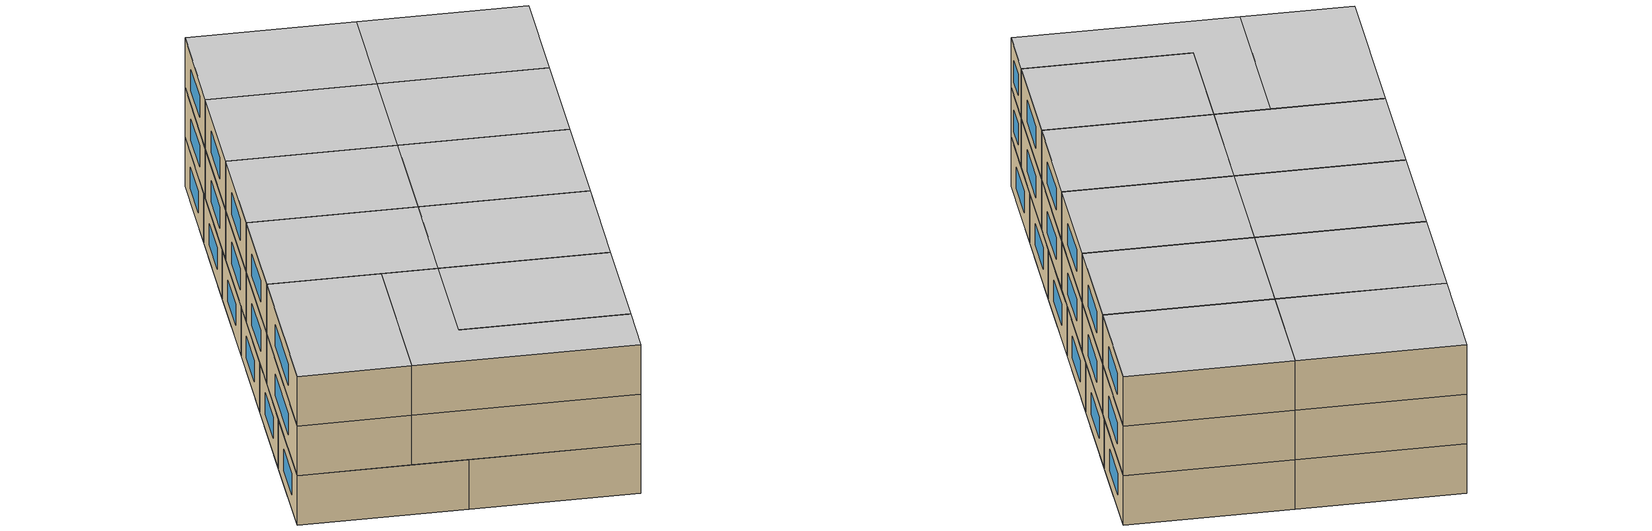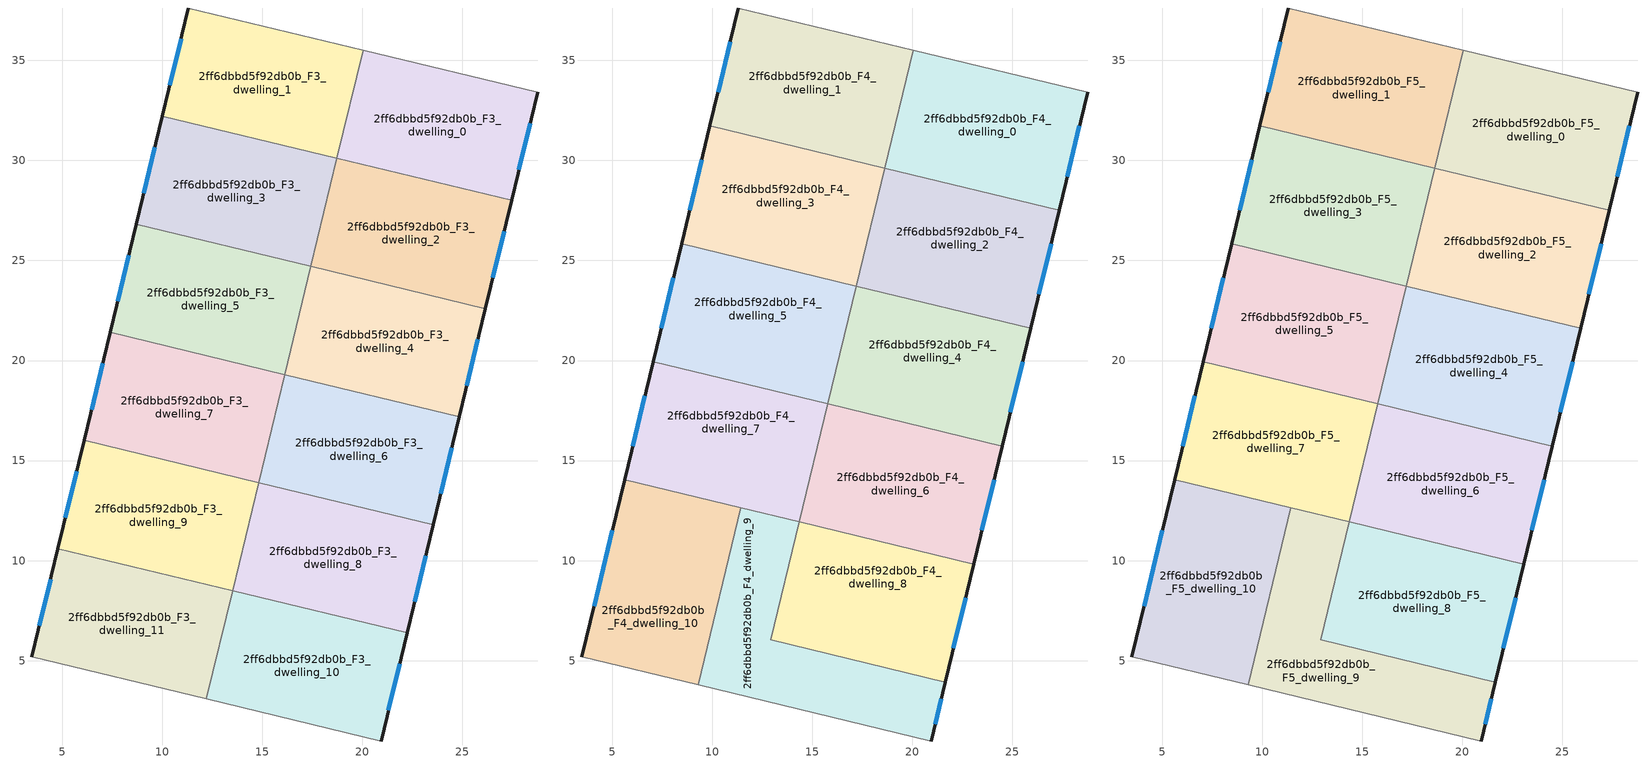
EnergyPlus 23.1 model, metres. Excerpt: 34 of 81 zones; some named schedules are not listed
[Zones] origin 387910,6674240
2ff6dbbd5f92db0b_F3_dwelling_0
 floor to 2ff6dbbd5f92db0b_F2_dwelling_0 (EU_floor_Construction): 28.75,33.4 27.45,28 18.73,30.11 20.03,35.51 z9
 wall outside (EU_wall_Construction): 27.45,28 28.75,33.4 z9:12
 wall adiabatic (EU_wall_Construction): 28.75,33.4 20.03,35.51 z9:12
 wall to 2ff6dbbd5f92db0b_F3_dwelling_2 (EU_wall_Construction): 18.73,30.11 27.45,28 z9:12
 wall to 2ff6dbbd5f92db0b_F3_dwelling_1 (EU_wall_Construction): 20.03,35.51 18.73,30.11 z9:12
 window (EU_Window_Construction): 27.82,29.54 28.38,31.86 z9.86:11.14
2ff6dbbd5f92db0b_F3_dwelling_1
 floor to 2ff6dbbd5f92db0b_F2_dwelling_1 (EU_floor_Construction): 20.03,35.51 18.73,30.11 10.01,32.21 11.31,37.61 z9
 wall outside (EU_wall_Construction): 11.31,37.61 10.01,32.21 z9:12
 wall adiabatic (EU_wall_Construction): 20.03,35.51 11.31,37.61 z9:12
 wall to 2ff6dbbd5f92db0b_F3_dwelling_3 (EU_wall_Construction): 10.01,32.21 18.73,30.11 z9:12
 window (EU_Window_Construction): 10.94,36.07 10.38,33.75 z9.86:11.14
2ff6dbbd5f92db0b_F3_dwelling_10
 floor to 2ff6dbbd5f92db0b_F2_dwelling_10 (EU_floor_Construction): 22.23,6.39 20.93,0.99 12.21,3.09 13.51,8.5 z9
 wall outside (EU_wall_Construction): 20.93,0.99 22.23,6.39 z9:12
 wall adiabatic (EU_wall_Construction): 12.21,3.09 20.93,0.99 z9:12
 wall to 2ff6dbbd5f92db0b_F3_dwelling_11 (EU_wall_Construction): 13.51,8.5 12.21,3.09 z9:12
 wall to 2ff6dbbd5f92db0b_F3_dwelling_8 (EU_wall_Construction): 22.23,6.39 13.51,8.5 z9:12
 window (EU_Window_Construction): 21.3,2.53 21.86,4.85 z9.86:11.14
 ceiling adiabatic (EU_roof_Construction): 20.93,0.99 22.23,6.39 13.51,8.5 12.21,3.09 z12
2ff6dbbd5f92db0b_F3_dwelling_11
 floor to 2ff6dbbd5f92db0b_F2_dwelling_11 (EU_floor_Construction): 13.51,8.5 12.21,3.09 3.49,5.2 4.79,10.6 z9
 wall outside (EU_wall_Construction): 4.79,10.6 3.49,5.2 z9:12
 wall adiabatic (EU_wall_Construction): 3.49,5.2 12.21,3.09 z9:12
 wall to 2ff6dbbd5f92db0b_F3_dwelling_9 (EU_wall_Construction): 13.51,8.5 4.79,10.6 z9:12
 window (EU_Window_Construction): 4.42,9.06 3.86,6.74 z9.86:11.14
 ceiling adiabatic (EU_roof_Construction): 12.21,3.09 13.51,8.5 4.79,10.6 3.49,5.2 z12
2ff6dbbd5f92db0b_F3_dwelling_2
 floor to 2ff6dbbd5f92db0b_F2_dwelling_2 (EU_floor_Construction): 27.45,28 26.15,22.6 17.42,24.7 18.73,30.11 z9
 wall outside (EU_wall_Construction): 26.15,22.6 27.45,28 z9:12
 wall to 2ff6dbbd5f92db0b_F3_dwelling_4 (EU_wall_Construction): 17.42,24.7 26.15,22.6 z9:12
 wall to 2ff6dbbd5f92db0b_F3_dwelling_3 (EU_wall_Construction): 18.73,30.11 17.42,24.7 z9:12
 window (EU_Window_Construction): 26.52,24.14 27.08,26.46 z9.86:11.14
 ceiling adiabatic (EU_roof_Construction): 26.15,22.6 27.33,27.51 18.61,29.61 17.42,24.7 z12
2ff6dbbd5f92db0b_F3_dwelling_3
 floor to 2ff6dbbd5f92db0b_F2_dwelling_3 (EU_floor_Construction): 18.73,30.11 17.42,24.7 8.7,26.81 10.01,32.21 z9
 wall outside (EU_wall_Construction): 10.01,32.21 8.7,26.81 z9:12
 wall to 2ff6dbbd5f92db0b_F3_dwelling_5 (EU_wall_Construction): 8.7,26.81 17.42,24.7 z9:12
 window (EU_Window_Construction): 9.63,30.67 9.07,28.35 z9.86:11.14
2ff6dbbd5f92db0b_F3_dwelling_4
 floor to 2ff6dbbd5f92db0b_F2_dwelling_4 (EU_floor_Construction): 26.15,22.6 24.84,17.2 16.12,19.3 17.42,24.7 z9
 wall outside (EU_wall_Construction): 24.84,17.2 26.15,22.6 z9:12
 wall to 2ff6dbbd5f92db0b_F3_dwelling_6 (EU_wall_Construction): 16.12,19.3 24.84,17.2 z9:12
 wall to 2ff6dbbd5f92db0b_F3_dwelling_5 (EU_wall_Construction): 17.42,24.7 16.12,19.3 z9:12
 window (EU_Window_Construction): 25.21,18.74 25.77,21.05 z9.86:11.14
 ceiling adiabatic (EU_roof_Construction): 24.84,17.2 25.91,21.62 17.19,23.72 16.12,19.3 z12
2ff6dbbd5f92db0b_F3_dwelling_5
 floor to 2ff6dbbd5f92db0b_F2_dwelling_5 (EU_floor_Construction): 17.42,24.7 16.12,19.3 7.4,21.41 8.7,26.81 z9
 wall outside (EU_wall_Construction): 8.7,26.81 7.4,21.41 z9:12
 wall to 2ff6dbbd5f92db0b_F3_dwelling_7 (EU_wall_Construction): 7.4,21.41 16.12,19.3 z9:12
 window (EU_Window_Construction): 8.33,25.26 7.77,22.95 z9.86:11.14
2ff6dbbd5f92db0b_F3_dwelling_6
 floor to 2ff6dbbd5f92db0b_F2_dwelling_6 (EU_floor_Construction): 24.84,17.2 23.54,11.79 14.82,13.9 16.12,19.3 z9
 wall outside (EU_wall_Construction): 23.54,11.79 24.84,17.2 z9:12
 wall to 2ff6dbbd5f92db0b_F3_dwelling_8 (EU_wall_Construction): 14.82,13.9 23.54,11.79 z9:12
 wall to 2ff6dbbd5f92db0b_F3_dwelling_7 (EU_wall_Construction): 16.12,19.3 14.82,13.9 z9:12
 window (EU_Window_Construction): 23.91,13.34 24.47,15.65 z9.86:11.14
 ceiling adiabatic (EU_roof_Construction): 23.54,11.79 24.49,15.72 15.76,17.83 14.82,13.9 z12
2ff6dbbd5f92db0b_F3_dwelling_7
 floor to 2ff6dbbd5f92db0b_F2_dwelling_7 (EU_floor_Construction): 16.12,19.3 14.82,13.9 6.09,16 7.4,21.41 z9
 wall outside (EU_wall_Construction): 7.4,21.41 6.09,16 z9:12
 wall to 2ff6dbbd5f92db0b_F3_dwelling_9 (EU_wall_Construction): 6.09,16 14.82,13.9 z9:12
 window (EU_Window_Construction): 7.03,19.86 6.47,17.55 z9.86:11.14
2ff6dbbd5f92db0b_F3_dwelling_8
 floor to 2ff6dbbd5f92db0b_F2_dwelling_8 (EU_floor_Construction): 23.54,11.79 22.23,6.39 13.51,8.5 14.82,13.9 z9
 wall outside (EU_wall_Construction): 22.23,6.39 23.54,11.79 z9:12
 wall to 2ff6dbbd5f92db0b_F3_dwelling_9 (EU_wall_Construction): 14.82,13.9 13.51,8.5 z9:12
 window (EU_Window_Construction): 22.61,7.94 23.17,10.25 z9.86:11.14
 ceiling adiabatic (EU_roof_Construction): 23.06,9.83 23.54,11.79 14.82,13.9 14.34,11.93 z12
2ff6dbbd5f92db0b_F3_dwelling_9
 floor to 2ff6dbbd5f92db0b_F2_dwelling_9 (EU_floor_Construction): 14.82,13.9 13.51,8.5 4.79,10.6 6.09,16 z9
 wall outside (EU_wall_Construction): 6.09,16 4.79,10.6 z9:12
 window (EU_Window_Construction): 5.72,14.46 5.16,12.15 z9.86:11.14
 ceiling adiabatic (EU_roof_Construction): 13.51,8.5 14.34,11.94 11.43,12.64 10.6,9.2 z12
2ff6dbbd5f92db0b_F4_dwelling_0
 floor to 2ff6dbbd5f92db0b_F3_dwelling_0 (EU_floor_Construction): 28.75,33.4 27.45,28 18.73,30.11 20.03,35.51 z12
 floor to 2ff6dbbd5f92db0b_F3_dwelling_2 (EU_floor_Construction): 27.45,28 27.33,27.51 18.61,29.61 18.73,30.11 z12
 wall outside (EU_wall_Construction): 27.33,27.51 28.75,33.4 z12:15
 wall adiabatic (EU_wall_Construction): 28.75,33.4 20.03,35.51 z12:15
 wall to 2ff6dbbd5f92db0b_F4_dwelling_2 (EU_wall_Construction): 18.61,29.61 27.33,27.51 z12:15
 wall to 2ff6dbbd5f92db0b_F4_dwelling_1 (EU_wall_Construction): 20.03,35.51 18.61,29.61 z12:15
 window (EU_Window_Construction): 27.74,29.19 28.35,31.72 z12.86:14.14
2ff6dbbd5f92db0b_F4_dwelling_1
 floor to 2ff6dbbd5f92db0b_F3_dwelling_1 (EU_floor_Construction): 20.03,35.51 18.73,30.11 10.01,32.21 11.31,37.61 z12
 floor to 2ff6dbbd5f92db0b_F3_dwelling_3 (EU_floor_Construction): 18.73,30.11 18.61,29.61 9.89,31.72 10.01,32.21 z12
 wall outside (EU_wall_Construction): 11.31,37.61 9.89,31.72 z12:15
 wall adiabatic (EU_wall_Construction): 20.03,35.51 11.31,37.61 z12:15
 wall to 2ff6dbbd5f92db0b_F4_dwelling_3 (EU_wall_Construction): 9.89,31.72 18.61,29.61 z12:15
 window (EU_Window_Construction): 10.9,35.93 10.29,33.4 z12.86:14.14
2ff6dbbd5f92db0b_F4_dwelling_10
 floor adiabatic (EU_floor_Construction): 10.6,9.2 9.3,3.8 3.49,5.2 4.79,10.6 z12
 floor to 2ff6dbbd5f92db0b_F3_dwelling_9 (EU_floor_Construction): 11.43,12.64 10.6,9.2 4.79,10.6 5.62,14.04 z12
 wall outside (EU_wall_Construction): 5.62,14.04 3.49,5.2 z12:15
 wall to 2ff6dbbd5f92db0b_F4_dwelling_9 (EU_wall_Construction): 9.3,3.8 11.43,12.64 z12:15
 wall adiabatic (EU_wall_Construction): 3.49,5.2 9.3,3.8 z12:15
 wall to 2ff6dbbd5f92db0b_F4_dwelling_7 (EU_wall_Construction): 11.43,12.64 5.62,14.04 z12:15
 window (EU_Window_Construction): 5.01,11.51 4.1,7.73 z12.86:14.14
2ff6dbbd5f92db0b_F4_dwelling_2
 floor to 2ff6dbbd5f92db0b_F3_dwelling_4 (EU_floor_Construction): 26.15,22.6 25.91,21.62 17.19,23.72 17.42,24.7 z12
 floor adiabatic (EU_floor_Construction): 27.33,27.51 26.15,22.6 17.42,24.7 18.61,29.61 z12
 wall outside (EU_wall_Construction): 25.91,21.62 27.33,27.51 z12:15
 wall to 2ff6dbbd5f92db0b_F4_dwelling_4 (EU_wall_Construction): 17.19,23.72 25.91,21.62 z12:15
 wall to 2ff6dbbd5f92db0b_F4_dwelling_3 (EU_wall_Construction): 18.61,29.61 17.19,23.72 z12:15
 window (EU_Window_Construction): 26.32,23.3 26.92,25.82 z12.86:14.14
2ff6dbbd5f92db0b_F4_dwelling_3
 floor to 2ff6dbbd5f92db0b_F3_dwelling_3 (EU_floor_Construction): 18.61,29.61 17.42,24.7 8.7,26.81 9.89,31.72 z12
 floor to 2ff6dbbd5f92db0b_F3_dwelling_5 (EU_floor_Construction): 17.42,24.7 17.19,23.72 8.47,25.83 8.7,26.81 z12
 floor adiabatic (EU_floor_Construction): 18.61,29.61 17.42,24.7 8.7,26.81 9.89,31.72 z12
 wall outside (EU_wall_Construction): 9.89,31.72 8.47,25.83 z12:15
 wall to 2ff6dbbd5f92db0b_F4_dwelling_5 (EU_wall_Construction): 8.47,25.83 17.19,23.72 z12:15
 window (EU_Window_Construction): 9.48,30.04 8.87,27.51 z12.86:14.14
2ff6dbbd5f92db0b_F4_dwelling_4
 floor to 2ff6dbbd5f92db0b_F3_dwelling_6 (EU_floor_Construction): 24.84,17.2 24.49,15.72 15.76,17.83 16.12,19.3 z12
 floor adiabatic (EU_floor_Construction): 25.91,21.62 24.84,17.2 16.12,19.3 17.19,23.72 z12
 wall outside (EU_wall_Construction): 24.49,15.72 25.91,21.62 z12:15
 wall to 2ff6dbbd5f92db0b_F4_dwelling_6 (EU_wall_Construction): 15.76,17.83 24.49,15.72 z12:15
 wall to 2ff6dbbd5f92db0b_F4_dwelling_5 (EU_wall_Construction): 17.19,23.72 15.76,17.83 z12:15
 window (EU_Window_Construction): 24.89,17.41 25.5,19.93 z12.86:14.14
2ff6dbbd5f92db0b_F4_dwelling_5
 floor to 2ff6dbbd5f92db0b_F3_dwelling_5 (EU_floor_Construction): 17.19,23.72 16.12,19.3 7.4,21.41 8.47,25.83 z12
 floor to 2ff6dbbd5f92db0b_F3_dwelling_7 (EU_floor_Construction): 16.12,19.3 15.76,17.83 7.04,19.93 7.4,21.41 z12
 wall outside (EU_wall_Construction): 8.47,25.83 7.04,19.93 z12:15
 wall to 2ff6dbbd5f92db0b_F4_dwelling_7 (EU_wall_Construction): 7.04,19.93 15.76,17.83 z12:15
 window (EU_Window_Construction): 8.06,24.14 7.45,21.62 z12.86:14.14
2ff6dbbd5f92db0b_F4_dwelling_6
 floor adiabatic (EU_floor_Construction): 24.49,15.72 23.06,9.83 14.34,11.93 15.76,17.83 z12
 wall outside (EU_wall_Construction): 23.06,9.83 24.49,15.72 z12:15
 wall to 2ff6dbbd5f92db0b_F4_dwelling_8 (EU_wall_Construction): 14.34,11.93 23.06,9.83 z12:15
 wall to 2ff6dbbd5f92db0b_F4_dwelling_7 (EU_wall_Construction): 15.76,17.83 14.34,11.93 z12:15
 window (EU_Window_Construction): 23.47,11.51 24.08,14.04 z12.86:14.14
2ff6dbbd5f92db0b_F4_dwelling_7
 floor to 2ff6dbbd5f92db0b_F3_dwelling_7 (EU_floor_Construction): 15.76,17.83 14.82,13.9 6.09,16 7.04,19.93 z12
 floor to 2ff6dbbd5f92db0b_F3_dwelling_9 (EU_floor_Construction): 14.82,13.9 14.34,11.94 5.62,14.04 6.09,16 z12
 wall outside (EU_wall_Construction): 7.04,19.93 5.62,14.04 z12:15
 wall to 2ff6dbbd5f92db0b_F4_dwelling_9 (EU_wall_Construction): 11.43,12.64 14.34,11.93 z12:15
 window (EU_Window_Construction): 6.64,18.25 6.03,15.72 z12.86:14.14
2ff6dbbd5f92db0b_F4_dwelling_8
 floor to 2ff6dbbd5f92db0b_F3_dwelling_8 (EU_floor_Construction): 23.06,9.83 22.23,6.39 13.51,8.5 14.34,11.93 z12
 floor adiabatic (EU_floor_Construction): 22.23,6.39 21.64,3.94 12.92,6.04 13.51,8.5 z12
 wall outside (EU_wall_Construction): 21.64,3.94 23.06,9.83 z12:15
 wall to 2ff6dbbd5f92db0b_F4_dwelling_9 (EU_wall_Construction): 14.34,11.93 12.92,6.04 21.64,3.94 z12:15
 window (EU_Window_Construction): 22.05,5.62 22.66,8.15 z12.86:14.14
2ff6dbbd5f92db0b_F4_dwelling_9
 floor adiabatic (EU_floor_Construction): 21.64,3.94 20.93,0.99 12.21,3.1 12.92,6.04 z12; 14.34,11.93 12.21,3.1 9.3,3.8 11.43,12.64 z12
 wall outside (EU_wall_Construction): 20.93,0.99 21.64,3.94 z12:15
 wall adiabatic (EU_wall_Construction): 9.3,3.8 20.93,0.99 z12:15
 window (EU_Window_Construction): 21.13,1.83 21.44,3.09 z12.86:14.14
2ff6dbbd5f92db0b_F5_dwelling_0
 floor to 2ff6dbbd5f92db0b_F4_dwelling_0 (EU_floor_Construction): 28.75,33.4 27.33,27.51 18.61,29.61 20.03,35.51 z15
 wall outside (EU_wall_Construction): 27.33,27.51 28.75,33.4 z15:18
 wall adiabatic (EU_wall_Construction): 28.75,33.4 20.03,35.51 z15:18
 wall to 2ff6dbbd5f92db0b_F5_dwelling_2 (EU_wall_Construction): 18.61,29.61 27.33,27.51 z15:18
 wall to 2ff6dbbd5f92db0b_F5_dwelling_1 (EU_wall_Construction): 20.03,35.51 18.61,29.61 z15:18
 window (EU_Window_Construction): 27.74,29.19 28.35,31.72 z15.86:17.14
 ceiling to 2ff6dbbd5f92db0b_F6_dwelling_0 (EU_floor_Construction): 27.33,27.51 28.75,33.4 20.03,35.51 18.61,29.61 z18
2ff6dbbd5f92db0b_F5_dwelling_1
 floor to 2ff6dbbd5f92db0b_F4_dwelling_1 (EU_floor_Construction): 20.03,35.51 18.61,29.61 9.89,31.72 11.31,37.61 z15
 wall outside (EU_wall_Construction): 11.31,37.61 9.89,31.72 z15:18
 wall adiabatic (EU_wall_Construction): 20.03,35.51 11.31,37.61 z15:18
 wall to 2ff6dbbd5f92db0b_F5_dwelling_3 (EU_wall_Construction): 9.89,31.72 18.61,29.61 z15:18
 window (EU_Window_Construction): 10.9,35.93 10.29,33.4 z15.86:17.14
 ceiling to 2ff6dbbd5f92db0b_F6_dwelling_1 (EU_floor_Construction): 18.61,29.61 20.03,35.51 11.31,37.61 9.89,31.72 z18
2ff6dbbd5f92db0b_F5_dwelling_10
 floor to 2ff6dbbd5f92db0b_F4_dwelling_10 (EU_floor_Construction): 11.43,12.64 9.3,3.8 3.49,5.2 5.62,14.04 z15
 wall outside (EU_wall_Construction): 5.62,14.04 3.49,5.2 z15:18
 wall to 2ff6dbbd5f92db0b_F5_dwelling_9 (EU_wall_Construction): 9.3,3.8 11.43,12.64 z15:18
 wall adiabatic (EU_wall_Construction): 3.49,5.2 9.3,3.8 z15:18
 wall to 2ff6dbbd5f92db0b_F5_dwelling_7 (EU_wall_Construction): 11.43,12.64 5.62,14.04 z15:18
 window (EU_Window_Construction): 5.01,11.51 4.1,7.73 z15.86:17.14
 ceiling to 2ff6dbbd5f92db0b_F6_dwelling_10 (EU_floor_Construction): 9.3,3.8 11.43,12.64 5.62,14.04 3.49,5.2 z18
2ff6dbbd5f92db0b_F5_dwelling_2
 floor to 2ff6dbbd5f92db0b_F4_dwelling_2 (EU_floor_Construction): 27.33,27.51 25.91,21.62 17.19,23.72 18.61,29.61 z15
 wall outside (EU_wall_Construction): 25.91,21.62 27.33,27.51 z15:18
 wall to 2ff6dbbd5f92db0b_F5_dwelling_4 (EU_wall_Construction): 17.19,23.72 25.91,21.62 z15:18
 wall to 2ff6dbbd5f92db0b_F5_dwelling_3 (EU_wall_Construction): 18.61,29.61 17.19,23.72 z15:18
 window (EU_Window_Construction): 26.32,23.3 26.92,25.82 z15.86:17.14
 ceiling to 2ff6dbbd5f92db0b_F6_dwelling_2 (EU_floor_Construction): 25.91,21.62 27.33,27.51 18.61,29.61 17.19,23.72 z18
2ff6dbbd5f92db0b_F5_dwelling_3
 floor to 2ff6dbbd5f92db0b_F4_dwelling_3 (EU_floor_Construction): 18.61,29.61 17.19,23.72 8.47,25.83 9.89,31.72 z15
 wall outside (EU_wall_Construction): 9.89,31.72 8.47,25.83 z15:18
 wall to 2ff6dbbd5f92db0b_F5_dwelling_5 (EU_wall_Construction): 8.47,25.83 17.19,23.72 z15:18
 window (EU_Window_Construction): 9.48,30.04 8.87,27.51 z15.86:17.14
 ceiling to 2ff6dbbd5f92db0b_F6_dwelling_3 (EU_floor_Construction): 17.19,23.72 18.61,29.61 9.89,31.72 8.47,25.83 z18
2ff6dbbd5f92db0b_F5_dwelling_4
 floor to 2ff6dbbd5f92db0b_F4_dwelling_4 (EU_floor_Construction): 25.91,21.62 24.49,15.72 15.76,17.83 17.19,23.72 z15
 wall outside (EU_wall_Construction): 24.49,15.72 25.91,21.62 z15:18
 wall to 2ff6dbbd5f92db0b_F5_dwelling_6 (EU_wall_Construction): 15.76,17.83 24.49,15.72 z15:18
 wall to 2ff6dbbd5f92db0b_F5_dwelling_5 (EU_wall_Construction): 17.19,23.72 15.76,17.83 z15:18
 window (EU_Window_Construction): 24.89,17.41 25.5,19.93 z15.86:17.14
 ceiling to 2ff6dbbd5f92db0b_F6_dwelling_4 (EU_floor_Construction): 24.49,15.72 25.91,21.62 17.19,23.72 15.76,17.83 z18
2ff6dbbd5f92db0b_F5_dwelling_5
 floor to 2ff6dbbd5f92db0b_F4_dwelling_5 (EU_floor_Construction): 17.19,23.72 15.76,17.83 7.04,19.93 8.47,25.83 z15
 wall outside (EU_wall_Construction): 8.47,25.83 7.04,19.93 z15:18
 wall to 2ff6dbbd5f92db0b_F5_dwelling_7 (EU_wall_Construction): 7.04,19.93 15.76,17.83 z15:18
 window (EU_Window_Construction): 8.06,24.14 7.45,21.62 z15.86:17.14
 ceiling to 2ff6dbbd5f92db0b_F6_dwelling_5 (EU_floor_Construction): 15.76,17.83 17.19,23.72 8.47,25.83 7.04,19.93 z18
2ff6dbbd5f92db0b_F5_dwelling_6
 floor to 2ff6dbbd5f92db0b_F4_dwelling_6 (EU_floor_Construction): 24.49,15.72 23.06,9.83 14.34,11.93 15.76,17.83 z15
 wall outside (EU_wall_Construction): 23.06,9.83 24.49,15.72 z15:18
 wall to 2ff6dbbd5f92db0b_F5_dwelling_8 (EU_wall_Construction): 14.34,11.93 23.06,9.83 z15:18
 wall to 2ff6dbbd5f92db0b_F5_dwelling_7 (EU_wall_Construction): 15.76,17.83 14.34,11.93 z15:18
 window (EU_Window_Construction): 23.47,11.51 24.08,14.04 z15.86:17.14
 ceiling to 2ff6dbbd5f92db0b_F6_dwelling_6 (EU_floor_Construction): 23.06,9.83 24.49,15.72 15.76,17.83 14.34,11.93 z18
2ff6dbbd5f92db0b_F5_dwelling_7
 floor to 2ff6dbbd5f92db0b_F4_dwelling_7 (EU_floor_Construction): 15.76,17.83 14.34,11.93 5.62,14.04 7.04,19.93 z15
 wall outside (EU_wall_Construction): 7.04,19.93 5.62,14.04 z15:18
 wall to 2ff6dbbd5f92db0b_F5_dwelling_9 (EU_wall_Construction): 11.43,12.64 14.34,11.93 z15:18
 window (EU_Window_Construction): 6.64,18.25 6.03,15.72 z15.86:17.14
 ceiling to 2ff6dbbd5f92db0b_F6_dwelling_7 (EU_floor_Construction): 14.34,11.93 15.76,17.83 7.04,19.93 5.62,14.04 z18
2ff6dbbd5f92db0b_F5_dwelling_8
 floor to 2ff6dbbd5f92db0b_F4_dwelling_8 (EU_floor_Construction): 23.06,9.83 21.64,3.94 12.92,6.04 14.34,11.93 z15
 wall outside (EU_wall_Construction): 21.64,3.94 23.06,9.83 z15:18
 wall to 2ff6dbbd5f92db0b_F5_dwelling_9 (EU_wall_Construction): 14.34,11.93 12.92,6.04 21.64,3.94 z15:18
 window (EU_Window_Construction): 22.05,5.62 22.66,8.15 z15.86:17.14
 ceiling to 2ff6dbbd5f92db0b_F6_dwelling_8 (EU_floor_Construction): 21.64,3.94 23.06,9.83 14.34,11.93 12.92,6.04 z18
2ff6dbbd5f92db0b_F5_dwelling_9
 floor to 2ff6dbbd5f92db0b_F4_dwelling_9 (EU_floor_Construction): 14.34,11.93 12.92,6.04 21.64,3.94 20.93,0.99 9.3,3.8 11.43,12.64 z15
 wall outside (EU_wall_Construction): 20.93,0.99 21.64,3.94 z15:18
 wall adiabatic (EU_wall_Construction): 9.3,3.8 20.93,0.99 z15:18
 window (EU_Window_Construction): 21.13,1.83 21.44,3.09 z15.86:17.14
 ceiling to 2ff6dbbd5f92db0b_F6_dwelling_9 (EU_floor_Construction): 20.93,0.99 21.64,3.94 12.92,6.04 14.34,11.93 11.43,12.64 9.3,3.8 z18
[Building]
EU S2 Campaign: North Axis=0; Terrain=City; Solar Distribution=FullExterior
[Site:Location]
Helsinki-Vantaa.AP: Latitude=60.317; Longitude=24.963; Time Zone=2; Elevation=54.6
[SizingPeriod:WeatherFileDays]
AnnualSizingPeriod: Begin Month=1; Begin Day of Month=1; End Month=12; End Day of Month=31; Day of Week for Start Day=Monday; Use Weather File Daylight Saving Period=No; Use Weather File Rain and Snow Indicators=No
[MATERIAL]
EU_InternalMass_Material: Roughness=MediumRough; Thickness=0.1; Conductivity=1; Density=1800; Specific Heat=900; Thermal Absorptance=0.9; Solar Absorptance=0.7; Visible Absorptance=0.7
[MATERIAL:NOMASS] Roughness=MediumRough; Thermal Absorptance=0.9; Solar Absorptance=0.7; Visible Absorptance=0.7
Name | Thermal Resistance
EU_wall_NoMass | 5.91765
EU_roof_NoMass | 11.1778
EU_floor_NoMass | 6.2875
[WINDOWMATERIAL:SIMPLEGLAZINGSYSTEM]
EU_Window_SimpleGlazing: UFactor=0.994035; Solar Heat Gain Coefficient=0.7; Visible Transmittance=0.7
[CONSTRUCTION]
EU_wall_Construction: EU_wall_NoMass
EU_roof_Construction: EU_roof_NoMass
EU_floor_Construction: EU_floor_NoMass
EU_Window_Construction: EU_Window_SimpleGlazing
EU_InternalMass_Construction: EU_InternalMass_Material
[ZONE] Type=1; Multiplier=1; Ceiling Height=autocalculate; Floor Area=autocalculate; Part of Total Floor Area=Yes
Name | Volume
2ff6dbbd5f92db0b_F3_dwelling_0 | 149.587
2ff6dbbd5f92db0b_F4_dwelling_0; 2ff6dbbd5f92db0b_F5_dwelling_0; 2ff6dbbd5f92db0b_F4_dwelling_4; 2ff6dbbd5f92db0b_F5_dwelling_4; 2ff6dbbd5f92db0b_F4_dwelling_8; 2ff6dbbd5f92db0b_F5_dwelling_8 | 163.187
2ff6dbbd5f92db0b_F3_dwelling_1; 2ff6dbbd5f92db0b_F3_dwelling_5 | 149.584
2ff6dbbd5f92db0b_F4_dwelling_1; 2ff6dbbd5f92db0b_F5_dwelling_1 | 163.183
2ff6dbbd5f92db0b_F3_dwelling_10; 2ff6dbbd5f92db0b_F3_dwelling_3; 2ff6dbbd5f92db0b_F3_dwelling_8 | 149.583
2ff6dbbd5f92db0b_F4_dwelling_10; 2ff6dbbd5f92db0b_F5_dwelling_10; 2ff6dbbd5f92db0b_F4_dwelling_3; 2ff6dbbd5f92db0b_F5_dwelling_3; 2ff6dbbd5f92db0b_F4_dwelling_7; 2ff6dbbd5f92db0b_F5_dwelling_7 | 163.176
2ff6dbbd5f92db0b_F3_dwelling_11; 2ff6dbbd5f92db0b_F3_dwelling_2; 2ff6dbbd5f92db0b_F3_dwelling_4; 2ff6dbbd5f92db0b_F3_dwelling_9 | 149.588
2ff6dbbd5f92db0b_F4_dwelling_2; 2ff6dbbd5f92db0b_F5_dwelling_2 | 163.18
2ff6dbbd5f92db0b_F4_dwelling_5; 2ff6dbbd5f92db0b_F5_dwelling_5 | 163.184
2ff6dbbd5f92db0b_F3_dwelling_6; 2ff6dbbd5f92db0b_F3_dwelling_7 | 149.572
2ff6dbbd5f92db0b_F4_dwelling_6; 2ff6dbbd5f92db0b_F5_dwelling_6 | 163.181
2ff6dbbd5f92db0b_F4_dwelling_9; 2ff6dbbd5f92db0b_F5_dwelling_9 | 163.178
[INTERNALMASS] Construction=EU_InternalMass_Construction
Name | Zone or ZoneList | Surface Area
2ff6dbbd5f92db0b_F3_dwelling_0_EU_InternalMass | 2ff6dbbd5f92db0b_F3_dwelling_0 | 49.8625
2ff6dbbd5f92db0b_F3_dwelling_1_EU_InternalMass | 2ff6dbbd5f92db0b_F3_dwelling_1 | 49.8612
2ff6dbbd5f92db0b_F3_dwelling_2_EU_InternalMass | 2ff6dbbd5f92db0b_F3_dwelling_2 | 49.8625
2ff6dbbd5f92db0b_F3_dwelling_3_EU_InternalMass | 2ff6dbbd5f92db0b_F3_dwelling_3 | 49.8612
2ff6dbbd5f92db0b_F3_dwelling_4_EU_InternalMass | 2ff6dbbd5f92db0b_F3_dwelling_4 | 49.8618
2ff6dbbd5f92db0b_F3_dwelling_5_EU_InternalMass | 2ff6dbbd5f92db0b_F3_dwelling_5 | 49.8612
2ff6dbbd5f92db0b_F3_dwelling_6_EU_InternalMass | 2ff6dbbd5f92db0b_F3_dwelling_6 | 49.8571
2ff6dbbd5f92db0b_F3_dwelling_7_EU_InternalMass | 2ff6dbbd5f92db0b_F3_dwelling_7 | 49.8571
2ff6dbbd5f92db0b_F3_dwelling_8_EU_InternalMass | 2ff6dbbd5f92db0b_F3_dwelling_8 | 49.8612
2ff6dbbd5f92db0b_F3_dwelling_9_EU_InternalMass | 2ff6dbbd5f92db0b_F3_dwelling_9 | 49.8625
2ff6dbbd5f92db0b_F3_dwelling_10_EU_InternalMass | 2ff6dbbd5f92db0b_F3_dwelling_10 | 49.8612
2ff6dbbd5f92db0b_F3_dwelling_11_EU_InternalMass | 2ff6dbbd5f92db0b_F3_dwelling_11 | 49.8625
2ff6dbbd5f92db0b_F4_dwelling_0_EU_InternalMass | 2ff6dbbd5f92db0b_F4_dwelling_0 | 54.3967
2ff6dbbd5f92db0b_F4_dwelling_1_EU_InternalMass | 2ff6dbbd5f92db0b_F4_dwelling_1 | 54.393
2ff6dbbd5f92db0b_F4_dwelling_2_EU_InternalMass | 2ff6dbbd5f92db0b_F4_dwelling_2 | 54.3931
2ff6dbbd5f92db0b_F4_dwelling_3_EU_InternalMass | 2ff6dbbd5f92db0b_F4_dwelling_3 | 54.3924
2ff6dbbd5f92db0b_F4_dwelling_4_EU_InternalMass | 2ff6dbbd5f92db0b_F4_dwelling_4 | 54.3967
2ff6dbbd5f92db0b_F4_dwelling_5_EU_InternalMass | 2ff6dbbd5f92db0b_F4_dwelling_5 | 54.393
2ff6dbbd5f92db0b_F4_dwelling_6_EU_InternalMass | 2ff6dbbd5f92db0b_F4_dwelling_6 | 54.3931
2ff6dbbd5f92db0b_F4_dwelling_7_EU_InternalMass | 2ff6dbbd5f92db0b_F4_dwelling_7 | 54.3924
2ff6dbbd5f92db0b_F4_dwelling_8_EU_InternalMass | 2ff6dbbd5f92db0b_F4_dwelling_8 | 54.3967
2ff6dbbd5f92db0b_F4_dwelling_9_EU_InternalMass | 2ff6dbbd5f92db0b_F4_dwelling_9 | 54.3928
2ff6dbbd5f92db0b_F4_dwelling_10_EU_InternalMass | 2ff6dbbd5f92db0b_F4_dwelling_10 | 54.3916
2ff6dbbd5f92db0b_F5_dwelling_0_EU_InternalMass | 2ff6dbbd5f92db0b_F5_dwelling_0 | 54.3967
2ff6dbbd5f92db0b_F5_dwelling_1_EU_InternalMass | 2ff6dbbd5f92db0b_F5_dwelling_1 | 54.393
2ff6dbbd5f92db0b_F5_dwelling_2_EU_InternalMass | 2ff6dbbd5f92db0b_F5_dwelling_2 | 54.3931
2ff6dbbd5f92db0b_F5_dwelling_3_EU_InternalMass | 2ff6dbbd5f92db0b_F5_dwelling_3 | 54.3924
2ff6dbbd5f92db0b_F5_dwelling_4_EU_InternalMass | 2ff6dbbd5f92db0b_F5_dwelling_4 | 54.3967
2ff6dbbd5f92db0b_F5_dwelling_5_EU_InternalMass | 2ff6dbbd5f92db0b_F5_dwelling_5 | 54.393
2ff6dbbd5f92db0b_F5_dwelling_6_EU_InternalMass | 2ff6dbbd5f92db0b_F5_dwelling_6 | 54.3931
2ff6dbbd5f92db0b_F5_dwelling_7_EU_InternalMass | 2ff6dbbd5f92db0b_F5_dwelling_7 | 54.3924
2ff6dbbd5f92db0b_F5_dwelling_8_EU_InternalMass | 2ff6dbbd5f92db0b_F5_dwelling_8 | 54.3967
2ff6dbbd5f92db0b_F5_dwelling_9_EU_InternalMass | 2ff6dbbd5f92db0b_F5_dwelling_9 | 54.3928
2ff6dbbd5f92db0b_F5_dwelling_10_EU_InternalMass | 2ff6dbbd5f92db0b_F5_dwelling_10 | 54.3916
[OTHEREQUIPMENT] Fuel Type=Electricity; Design Level Calculation Method=Watts/Area; Power per Zone Floor Area=1; Fraction Latent=0; Fraction Radiant=0; Fraction Lost=0; Carbon Dioxide Generation Rate=0; EndUse Subcategory=EU_Step8_InternalGains
Name | Zone or ZoneList or Space or SpaceList | Schedule
EU_Step8_InternalGain_2ff6dbbd5f92db0b_F3_dwelling_0_f000 | 2ff6dbbd5f92db0b_F3_dwelling_0 | EU_Step8_GainSchedule_2ff6dbbd5f92db0b_F3_dwelling_0_f000
EU_Step8_InternalGain_2ff6dbbd5f92db0b_F3_dwelling_1_f000 | 2ff6dbbd5f92db0b_F3_dwelling_1 | EU_Step8_GainSchedule_2ff6dbbd5f92db0b_F3_dwelling_1_f000
EU_Step8_InternalGain_2ff6dbbd5f92db0b_F3_dwelling_2_f000 | 2ff6dbbd5f92db0b_F3_dwelling_2 | EU_Step8_GainSchedule_2ff6dbbd5f92db0b_F3_dwelling_2_f000
EU_Step8_InternalGain_2ff6dbbd5f92db0b_F3_dwelling_3_f000 | 2ff6dbbd5f92db0b_F3_dwelling_3 | EU_Step8_GainSchedule_2ff6dbbd5f92db0b_F3_dwelling_3_f000
EU_Step8_InternalGain_2ff6dbbd5f92db0b_F3_dwelling_4_f000 | 2ff6dbbd5f92db0b_F3_dwelling_4 | EU_Step8_GainSchedule_2ff6dbbd5f92db0b_F3_dwelling_4_f000
EU_Step8_InternalGain_2ff6dbbd5f92db0b_F3_dwelling_5_f000 | 2ff6dbbd5f92db0b_F3_dwelling_5 | EU_Step8_GainSchedule_2ff6dbbd5f92db0b_F3_dwelling_5_f000
EU_Step8_InternalGain_2ff6dbbd5f92db0b_F3_dwelling_6_f000 | 2ff6dbbd5f92db0b_F3_dwelling_6 | EU_Step8_GainSchedule_2ff6dbbd5f92db0b_F3_dwelling_6_f000
EU_Step8_InternalGain_2ff6dbbd5f92db0b_F3_dwelling_7_f000 | 2ff6dbbd5f92db0b_F3_dwelling_7 | EU_Step8_GainSchedule_2ff6dbbd5f92db0b_F3_dwelling_7_f000
EU_Step8_InternalGain_2ff6dbbd5f92db0b_F3_dwelling_8_f000 | 2ff6dbbd5f92db0b_F3_dwelling_8 | EU_Step8_GainSchedule_2ff6dbbd5f92db0b_F3_dwelling_8_f000
EU_Step8_InternalGain_2ff6dbbd5f92db0b_F3_dwelling_9_f000 | 2ff6dbbd5f92db0b_F3_dwelling_9 | EU_Step8_GainSchedule_2ff6dbbd5f92db0b_F3_dwelling_9_f000
EU_Step8_InternalGain_2ff6dbbd5f92db0b_F3_dwelling_10_f000 | 2ff6dbbd5f92db0b_F3_dwelling_10 | EU_Step8_GainSchedule_2ff6dbbd5f92db0b_F3_dwelling_10_f000
EU_Step8_InternalGain_2ff6dbbd5f92db0b_F3_dwelling_11_f000 | 2ff6dbbd5f92db0b_F3_dwelling_11 | EU_Step8_GainSchedule_2ff6dbbd5f92db0b_F3_dwelling_11_f000
EU_Step8_InternalGain_2ff6dbbd5f92db0b_F4_dwelling_0_f000 | 2ff6dbbd5f92db0b_F4_dwelling_0 | EU_Step8_GainSchedule_2ff6dbbd5f92db0b_F4_dwelling_0_f000
EU_Step8_InternalGain_2ff6dbbd5f92db0b_F4_dwelling_1_f000 | 2ff6dbbd5f92db0b_F4_dwelling_1 | EU_Step8_GainSchedule_2ff6dbbd5f92db0b_F4_dwelling_1_f000
EU_Step8_InternalGain_2ff6dbbd5f92db0b_F4_dwelling_2_f000 | 2ff6dbbd5f92db0b_F4_dwelling_2 | EU_Step8_GainSchedule_2ff6dbbd5f92db0b_F4_dwelling_2_f000
EU_Step8_InternalGain_2ff6dbbd5f92db0b_F4_dwelling_3_f000 | 2ff6dbbd5f92db0b_F4_dwelling_3 | EU_Step8_GainSchedule_2ff6dbbd5f92db0b_F4_dwelling_3_f000
EU_Step8_InternalGain_2ff6dbbd5f92db0b_F4_dwelling_4_f000 | 2ff6dbbd5f92db0b_F4_dwelling_4 | EU_Step8_GainSchedule_2ff6dbbd5f92db0b_F4_dwelling_4_f000
EU_Step8_InternalGain_2ff6dbbd5f92db0b_F4_dwelling_5_f000 | 2ff6dbbd5f92db0b_F4_dwelling_5 | EU_Step8_GainSchedule_2ff6dbbd5f92db0b_F4_dwelling_5_f000
EU_Step8_InternalGain_2ff6dbbd5f92db0b_F4_dwelling_6_f000 | 2ff6dbbd5f92db0b_F4_dwelling_6 | EU_Step8_GainSchedule_2ff6dbbd5f92db0b_F4_dwelling_6_f000
EU_Step8_InternalGain_2ff6dbbd5f92db0b_F4_dwelling_7_f000 | 2ff6dbbd5f92db0b_F4_dwelling_7 | EU_Step8_GainSchedule_2ff6dbbd5f92db0b_F4_dwelling_7_f000
EU_Step8_InternalGain_2ff6dbbd5f92db0b_F4_dwelling_8_f000 | 2ff6dbbd5f92db0b_F4_dwelling_8 | EU_Step8_GainSchedule_2ff6dbbd5f92db0b_F4_dwelling_8_f000
EU_Step8_InternalGain_2ff6dbbd5f92db0b_F4_dwelling_9_f000 | 2ff6dbbd5f92db0b_F4_dwelling_9 | EU_Step8_GainSchedule_2ff6dbbd5f92db0b_F4_dwelling_9_f000
EU_Step8_InternalGain_2ff6dbbd5f92db0b_F4_dwelling_10_f000 | 2ff6dbbd5f92db0b_F4_dwelling_10 | EU_Step8_GainSchedule_2ff6dbbd5f92db0b_F4_dwelling_10_f000
EU_Step8_InternalGain_2ff6dbbd5f92db0b_F5_dwelling_0_f000 | 2ff6dbbd5f92db0b_F5_dwelling_0 | EU_Step8_GainSchedule_2ff6dbbd5f92db0b_F5_dwelling_0_f000
EU_Step8_InternalGain_2ff6dbbd5f92db0b_F5_dwelling_1_f000 | 2ff6dbbd5f92db0b_F5_dwelling_1 | EU_Step8_GainSchedule_2ff6dbbd5f92db0b_F5_dwelling_1_f000
EU_Step8_InternalGain_2ff6dbbd5f92db0b_F5_dwelling_2_f000 | 2ff6dbbd5f92db0b_F5_dwelling_2 | EU_Step8_GainSchedule_2ff6dbbd5f92db0b_F5_dwelling_2_f000
EU_Step8_InternalGain_2ff6dbbd5f92db0b_F5_dwelling_3_f000 | 2ff6dbbd5f92db0b_F5_dwelling_3 | EU_Step8_GainSchedule_2ff6dbbd5f92db0b_F5_dwelling_3_f000
EU_Step8_InternalGain_2ff6dbbd5f92db0b_F5_dwelling_4_f000 | 2ff6dbbd5f92db0b_F5_dwelling_4 | EU_Step8_GainSchedule_2ff6dbbd5f92db0b_F5_dwelling_4_f000
EU_Step8_InternalGain_2ff6dbbd5f92db0b_F5_dwelling_5_f000 | 2ff6dbbd5f92db0b_F5_dwelling_5 | EU_Step8_GainSchedule_2ff6dbbd5f92db0b_F5_dwelling_5_f000
EU_Step8_InternalGain_2ff6dbbd5f92db0b_F5_dwelling_6_f000 | 2ff6dbbd5f92db0b_F5_dwelling_6 | EU_Step8_GainSchedule_2ff6dbbd5f92db0b_F5_dwelling_6_f000
EU_Step8_InternalGain_2ff6dbbd5f92db0b_F5_dwelling_7_f000 | 2ff6dbbd5f92db0b_F5_dwelling_7 | EU_Step8_GainSchedule_2ff6dbbd5f92db0b_F5_dwelling_7_f000
EU_Step8_InternalGain_2ff6dbbd5f92db0b_F5_dwelling_8_f000 | 2ff6dbbd5f92db0b_F5_dwelling_8 | EU_Step8_GainSchedule_2ff6dbbd5f92db0b_F5_dwelling_8_f000
EU_Step8_InternalGain_2ff6dbbd5f92db0b_F5_dwelling_9_f000 | 2ff6dbbd5f92db0b_F5_dwelling_9 | EU_Step8_GainSchedule_2ff6dbbd5f92db0b_F5_dwelling_9_f000
EU_Step8_InternalGain_2ff6dbbd5f92db0b_F5_dwelling_10_f000 | 2ff6dbbd5f92db0b_F5_dwelling_10 | EU_Step8_GainSchedule_2ff6dbbd5f92db0b_F5_dwelling_10_f000
[ZONEVENTILATION:DESIGNFLOWRATE] Schedule=EU_AlwaysOn; Design Flow Rate Calculation Method=AirChanges/Hour; Air Changes per Hour=0.596421; Ventilation Type=Natural; Fan Pressure Rise=0; Fan Total Efficiency=1; Constant Term Coefficient=1; Temperature Term Coefficient=0; Velocity Term Coefficient=0; Velocity Squared Term Coefficient=0; Minimum Indoor Temperature=-100; Maximum Indoor Temperature=100; Delta Temperature=-100; Minimum Outdoor Temperature=-100; Maximum Outdoor Temperature=100; Maximum Wind Speed=40
Name | Zone or ZoneList or Space or SpaceList
EU_ConstantAir_2ff6dbbd5f92db0b_F3_dwelling_0 | 2ff6dbbd5f92db0b_F3_dwelling_0
EU_ConstantAir_2ff6dbbd5f92db0b_F3_dwelling_1 | 2ff6dbbd5f92db0b_F3_dwelling_1
EU_ConstantAir_2ff6dbbd5f92db0b_F3_dwelling_2 | 2ff6dbbd5f92db0b_F3_dwelling_2
EU_ConstantAir_2ff6dbbd5f92db0b_F3_dwelling_3 | 2ff6dbbd5f92db0b_F3_dwelling_3
EU_ConstantAir_2ff6dbbd5f92db0b_F3_dwelling_4 | 2ff6dbbd5f92db0b_F3_dwelling_4
EU_ConstantAir_2ff6dbbd5f92db0b_F3_dwelling_5 | 2ff6dbbd5f92db0b_F3_dwelling_5
EU_ConstantAir_2ff6dbbd5f92db0b_F3_dwelling_6 | 2ff6dbbd5f92db0b_F3_dwelling_6
EU_ConstantAir_2ff6dbbd5f92db0b_F3_dwelling_7 | 2ff6dbbd5f92db0b_F3_dwelling_7
EU_ConstantAir_2ff6dbbd5f92db0b_F3_dwelling_8 | 2ff6dbbd5f92db0b_F3_dwelling_8
EU_ConstantAir_2ff6dbbd5f92db0b_F3_dwelling_9 | 2ff6dbbd5f92db0b_F3_dwelling_9
EU_ConstantAir_2ff6dbbd5f92db0b_F3_dwelling_10 | 2ff6dbbd5f92db0b_F3_dwelling_10
EU_ConstantAir_2ff6dbbd5f92db0b_F3_dwelling_11 | 2ff6dbbd5f92db0b_F3_dwelling_11
EU_ConstantAir_2ff6dbbd5f92db0b_F4_dwelling_0 | 2ff6dbbd5f92db0b_F4_dwelling_0
EU_ConstantAir_2ff6dbbd5f92db0b_F4_dwelling_1 | 2ff6dbbd5f92db0b_F4_dwelling_1
EU_ConstantAir_2ff6dbbd5f92db0b_F4_dwelling_2 | 2ff6dbbd5f92db0b_F4_dwelling_2
EU_ConstantAir_2ff6dbbd5f92db0b_F4_dwelling_3 | 2ff6dbbd5f92db0b_F4_dwelling_3
EU_ConstantAir_2ff6dbbd5f92db0b_F4_dwelling_4 | 2ff6dbbd5f92db0b_F4_dwelling_4
EU_ConstantAir_2ff6dbbd5f92db0b_F4_dwelling_5 | 2ff6dbbd5f92db0b_F4_dwelling_5
EU_ConstantAir_2ff6dbbd5f92db0b_F4_dwelling_6 | 2ff6dbbd5f92db0b_F4_dwelling_6
EU_ConstantAir_2ff6dbbd5f92db0b_F4_dwelling_7 | 2ff6dbbd5f92db0b_F4_dwelling_7
EU_ConstantAir_2ff6dbbd5f92db0b_F4_dwelling_8 | 2ff6dbbd5f92db0b_F4_dwelling_8
EU_ConstantAir_2ff6dbbd5f92db0b_F4_dwelling_9 | 2ff6dbbd5f92db0b_F4_dwelling_9
EU_ConstantAir_2ff6dbbd5f92db0b_F4_dwelling_10 | 2ff6dbbd5f92db0b_F4_dwelling_10
EU_ConstantAir_2ff6dbbd5f92db0b_F5_dwelling_0 | 2ff6dbbd5f92db0b_F5_dwelling_0
EU_ConstantAir_2ff6dbbd5f92db0b_F5_dwelling_1 | 2ff6dbbd5f92db0b_F5_dwelling_1
EU_ConstantAir_2ff6dbbd5f92db0b_F5_dwelling_2 | 2ff6dbbd5f92db0b_F5_dwelling_2
EU_ConstantAir_2ff6dbbd5f92db0b_F5_dwelling_3 | 2ff6dbbd5f92db0b_F5_dwelling_3
EU_ConstantAir_2ff6dbbd5f92db0b_F5_dwelling_4 | 2ff6dbbd5f92db0b_F5_dwelling_4
EU_ConstantAir_2ff6dbbd5f92db0b_F5_dwelling_5 | 2ff6dbbd5f92db0b_F5_dwelling_5
EU_ConstantAir_2ff6dbbd5f92db0b_F5_dwelling_6 | 2ff6dbbd5f92db0b_F5_dwelling_6
EU_ConstantAir_2ff6dbbd5f92db0b_F5_dwelling_7 | 2ff6dbbd5f92db0b_F5_dwelling_7
EU_ConstantAir_2ff6dbbd5f92db0b_F5_dwelling_8 | 2ff6dbbd5f92db0b_F5_dwelling_8
EU_ConstantAir_2ff6dbbd5f92db0b_F5_dwelling_9 | 2ff6dbbd5f92db0b_F5_dwelling_9
EU_ConstantAir_2ff6dbbd5f92db0b_F5_dwelling_10 | 2ff6dbbd5f92db0b_F5_dwelling_10
[HVACTEMPLATE:ZONE:IDEALLOADSAIRSYSTEM] System Availability Schedule=EU_AlwaysOn; Maximum Heating Supply Air Temperature=50; Minimum Cooling Supply Air Temperature=13; Maximum Heating Supply Air Humidity Ratio=0.0156; Minimum Cooling Supply Air Humidity Ratio=0.0077; Heating Limit=NoLimit; Cooling Limit=NoLimit; Heating Availability Schedule=EU_AlwaysOn; Cooling Availability Schedule=EU_CoolingOff; Dehumidification Control Type=ConstantSensibleHeatRatio; Cooling Sensible Heat Ratio=0.7; Dehumidification Setpoint=60; Humidification Control Type=None; Humidification Setpoint=30; Outdoor Air Method=None; Outdoor Air Flow Rate per Person=0.00944; Outdoor Air Flow Rate per Zone Floor Area=0; Outdoor Air Flow Rate per Zone=0; Demand Controlled Ventilation Type=None; Outdoor Air Economizer Type=NoEconomizer; Heat Recovery Type=None; Sensible Heat Recovery Effectiveness=0.7; Latent Heat Recovery Effectiveness=0.65
Name | Template Thermostat
2ff6dbbd5f92db0b_F3_dwelling_0 | EU_HeatOnly_2ff6dbbd5f92db0b_F3_dwelling_0
2ff6dbbd5f92db0b_F3_dwelling_1 | EU_HeatOnly_2ff6dbbd5f92db0b_F3_dwelling_1
2ff6dbbd5f92db0b_F3_dwelling_2 | EU_HeatOnly_2ff6dbbd5f92db0b_F3_dwelling_2
2ff6dbbd5f92db0b_F3_dwelling_3 | EU_HeatOnly_2ff6dbbd5f92db0b_F3_dwelling_3
2ff6dbbd5f92db0b_F3_dwelling_4 | EU_HeatOnly_2ff6dbbd5f92db0b_F3_dwelling_4
2ff6dbbd5f92db0b_F3_dwelling_5 | EU_HeatOnly_2ff6dbbd5f92db0b_F3_dwelling_5
2ff6dbbd5f92db0b_F3_dwelling_6 | EU_HeatOnly_2ff6dbbd5f92db0b_F3_dwelling_6
2ff6dbbd5f92db0b_F3_dwelling_7 | EU_HeatOnly_2ff6dbbd5f92db0b_F3_dwelling_7
2ff6dbbd5f92db0b_F3_dwelling_8 | EU_HeatOnly_2ff6dbbd5f92db0b_F3_dwelling_8
2ff6dbbd5f92db0b_F3_dwelling_9 | EU_HeatOnly_2ff6dbbd5f92db0b_F3_dwelling_9
2ff6dbbd5f92db0b_F3_dwelling_10 | EU_HeatOnly_2ff6dbbd5f92db0b_F3_dwelling_10
2ff6dbbd5f92db0b_F3_dwelling_11 | EU_HeatOnly_2ff6dbbd5f92db0b_F3_dwelling_11
2ff6dbbd5f92db0b_F4_dwelling_0 | EU_HeatOnly_2ff6dbbd5f92db0b_F4_dwelling_0
2ff6dbbd5f92db0b_F4_dwelling_1 | EU_HeatOnly_2ff6dbbd5f92db0b_F4_dwelling_1
2ff6dbbd5f92db0b_F4_dwelling_2 | EU_HeatOnly_2ff6dbbd5f92db0b_F4_dwelling_2
2ff6dbbd5f92db0b_F4_dwelling_3 | EU_HeatOnly_2ff6dbbd5f92db0b_F4_dwelling_3
2ff6dbbd5f92db0b_F4_dwelling_4 | EU_HeatOnly_2ff6dbbd5f92db0b_F4_dwelling_4
2ff6dbbd5f92db0b_F4_dwelling_5 | EU_HeatOnly_2ff6dbbd5f92db0b_F4_dwelling_5
2ff6dbbd5f92db0b_F4_dwelling_6 | EU_HeatOnly_2ff6dbbd5f92db0b_F4_dwelling_6
2ff6dbbd5f92db0b_F4_dwelling_7 | EU_HeatOnly_2ff6dbbd5f92db0b_F4_dwelling_7
2ff6dbbd5f92db0b_F4_dwelling_8 | EU_HeatOnly_2ff6dbbd5f92db0b_F4_dwelling_8
2ff6dbbd5f92db0b_F4_dwelling_9 | EU_HeatOnly_2ff6dbbd5f92db0b_F4_dwelling_9
2ff6dbbd5f92db0b_F4_dwelling_10 | EU_HeatOnly_2ff6dbbd5f92db0b_F4_dwelling_10
2ff6dbbd5f92db0b_F5_dwelling_0 | EU_HeatOnly_2ff6dbbd5f92db0b_F5_dwelling_0
2ff6dbbd5f92db0b_F5_dwelling_1 | EU_HeatOnly_2ff6dbbd5f92db0b_F5_dwelling_1
2ff6dbbd5f92db0b_F5_dwelling_2 | EU_HeatOnly_2ff6dbbd5f92db0b_F5_dwelling_2
2ff6dbbd5f92db0b_F5_dwelling_3 | EU_HeatOnly_2ff6dbbd5f92db0b_F5_dwelling_3
2ff6dbbd5f92db0b_F5_dwelling_4 | EU_HeatOnly_2ff6dbbd5f92db0b_F5_dwelling_4
2ff6dbbd5f92db0b_F5_dwelling_5 | EU_HeatOnly_2ff6dbbd5f92db0b_F5_dwelling_5
2ff6dbbd5f92db0b_F5_dwelling_6 | EU_HeatOnly_2ff6dbbd5f92db0b_F5_dwelling_6
2ff6dbbd5f92db0b_F5_dwelling_7 | EU_HeatOnly_2ff6dbbd5f92db0b_F5_dwelling_7
2ff6dbbd5f92db0b_F5_dwelling_8 | EU_HeatOnly_2ff6dbbd5f92db0b_F5_dwelling_8
2ff6dbbd5f92db0b_F5_dwelling_9 | EU_HeatOnly_2ff6dbbd5f92db0b_F5_dwelling_9
2ff6dbbd5f92db0b_F5_dwelling_10 | EU_HeatOnly_2ff6dbbd5f92db0b_F5_dwelling_10
[SIZING:ZONE] Zone Cooling Design Supply Air Temperature Input Method=SupplyAirTemperature; Zone Cooling Design Supply Air Temperature=13; Zone Heating Design Supply Air Temperature Input Method=SupplyAirTemperature; Zone Heating Design Supply Air Temperature=50; Zone Cooling Design Supply Air Humidity Ratio=0.008; Zone Heating Design Supply Air Humidity Ratio=0.008; Cooling Design Air Flow Method=DesignDay; Cooling Design Air Flow Rate=0; Cooling Minimum Air Flow per Zone Floor Area=0.000762; Cooling Minimum Air Flow=0; Cooling Minimum Air Flow Fraction=0.2; Heating Design Air Flow Method=DesignDay; Heating Design Air Flow Rate=0; Heating Maximum Air Flow per Zone Floor Area=0.002032; Heating Maximum Air Flow=0.141576; Heating Maximum Air Flow Fraction=0.3; Account for Dedicated Outdoor Air System=No; Dedicated Outdoor Air System Control Strategy=NeutralSupplyAir; Dedicated Outdoor Air Low Setpoint Temperature for Design=autosize; Dedicated Outdoor Air High Setpoint Temperature for Design=autosize; Zone Load Sizing Method=Sensible Load Only No Latent Load; Zone Latent Cooling Design Supply Air Humidity Ratio Input Method=HumidityRatioDifference; Zone Cooling Design Supply Air Humidity Ratio Difference=0.005; Zone Latent Heating Design Supply Air Humidity Ratio Input Method=HumidityRatioDifference; Zone Humidification Design Supply Air Humidity Ratio Difference=0.005
2ff6dbbd5f92db0b_F3_dwelling_0; 2ff6dbbd5f92db0b_F3_dwelling_1; 2ff6dbbd5f92db0b_F3_dwelling_2; 2ff6dbbd5f92db0b_F3_dwelling_3; 2ff6dbbd5f92db0b_F3_dwelling_4; 2ff6dbbd5f92db0b_F3_dwelling_5; 2ff6dbbd5f92db0b_F3_dwelling_6; 2ff6dbbd5f92db0b_F3_dwelling_7; 2ff6dbbd5f92db0b_F3_dwelling_8; 2ff6dbbd5f92db0b_F3_dwelling_9; 2ff6dbbd5f92db0b_F3_dwelling_10; 2ff6dbbd5f92db0b_F3_dwelling_11; 2ff6dbbd5f92db0b_F4_dwelling_0; 2ff6dbbd5f92db0b_F4_dwelling_1; 2ff6dbbd5f92db0b_F4_dwelling_2; 2ff6dbbd5f92db0b_F4_dwelling_3; 2ff6dbbd5f92db0b_F4_dwelling_4; 2ff6dbbd5f92db0b_F4_dwelling_5; 2ff6dbbd5f92db0b_F4_dwelling_6; 2ff6dbbd5f92db0b_F4_dwelling_7; 2ff6dbbd5f92db0b_F4_dwelling_8; 2ff6dbbd5f92db0b_F4_dwelling_9; 2ff6dbbd5f92db0b_F4_dwelling_10; 2ff6dbbd5f92db0b_F5_dwelling_0; 2ff6dbbd5f92db0b_F5_dwelling_1; 2ff6dbbd5f92db0b_F5_dwelling_2; 2ff6dbbd5f92db0b_F5_dwelling_3; 2ff6dbbd5f92db0b_F5_dwelling_4; 2ff6dbbd5f92db0b_F5_dwelling_5; 2ff6dbbd5f92db0b_F5_dwelling_6; 2ff6dbbd5f92db0b_F5_dwelling_7; 2ff6dbbd5f92db0b_F5_dwelling_8; 2ff6dbbd5f92db0b_F5_dwelling_9; 2ff6dbbd5f92db0b_F5_dwelling_10
[SCHEDULE:FILE] Column Number=1; Rows to Skip at Top=0; Number of Hours of Data=8760; Column Separator=Comma; Interpolate to Timestep=No; Minutes per Item=60; Adjust Schedule for Daylight Savings=Yes
Name | File
EU_Step8_GainSchedule_2ff6dbbd5f92db0b_F3_dwelling_0_f000 | ../../schedules/2ff6dbbd5f92db0b/2ff6dbbd5f92db0b_F3_dwelling_0_f000_gain.csv
EU_Step8_GainSchedule_2ff6dbbd5f92db0b_F3_dwelling_1_f000 | ../../schedules/2ff6dbbd5f92db0b/2ff6dbbd5f92db0b_F3_dwelling_1_f000_gain.csv
EU_Step8_GainSchedule_2ff6dbbd5f92db0b_F3_dwelling_2_f000 | ../../schedules/2ff6dbbd5f92db0b/2ff6dbbd5f92db0b_F3_dwelling_2_f000_gain.csv
EU_Step8_GainSchedule_2ff6dbbd5f92db0b_F3_dwelling_3_f000 | ../../schedules/2ff6dbbd5f92db0b/2ff6dbbd5f92db0b_F3_dwelling_3_f000_gain.csv
EU_Step8_GainSchedule_2ff6dbbd5f92db0b_F3_dwelling_4_f000 | ../../schedules/2ff6dbbd5f92db0b/2ff6dbbd5f92db0b_F3_dwelling_4_f000_gain.csv
EU_Step8_GainSchedule_2ff6dbbd5f92db0b_F3_dwelling_5_f000 | ../../schedules/2ff6dbbd5f92db0b/2ff6dbbd5f92db0b_F3_dwelling_5_f000_gain.csv
EU_Step8_GainSchedule_2ff6dbbd5f92db0b_F3_dwelling_6_f000 | ../../schedules/2ff6dbbd5f92db0b/2ff6dbbd5f92db0b_F3_dwelling_6_f000_gain.csv
EU_Step8_GainSchedule_2ff6dbbd5f92db0b_F3_dwelling_7_f000 | ../../schedules/2ff6dbbd5f92db0b/2ff6dbbd5f92db0b_F3_dwelling_7_f000_gain.csv
EU_Step8_GainSchedule_2ff6dbbd5f92db0b_F3_dwelling_8_f000 | ../../schedules/2ff6dbbd5f92db0b/2ff6dbbd5f92db0b_F3_dwelling_8_f000_gain.csv
EU_Step8_GainSchedule_2ff6dbbd5f92db0b_F3_dwelling_9_f000 | ../../schedules/2ff6dbbd5f92db0b/2ff6dbbd5f92db0b_F3_dwelling_9_f000_gain.csv
EU_Step8_GainSchedule_2ff6dbbd5f92db0b_F3_dwelling_10_f000 | ../../schedules/2ff6dbbd5f92db0b/2ff6dbbd5f92db0b_F3_dwelling_10_f000_gain.csv
EU_Step8_GainSchedule_2ff6dbbd5f92db0b_F3_dwelling_11_f000 | ../../schedules/2ff6dbbd5f92db0b/2ff6dbbd5f92db0b_F3_dwelling_11_f000_gain.csv
EU_Step8_GainSchedule_2ff6dbbd5f92db0b_F4_dwelling_0_f000 | ../../schedules/2ff6dbbd5f92db0b/2ff6dbbd5f92db0b_F4_dwelling_0_f000_gain.csv
EU_Step8_GainSchedule_2ff6dbbd5f92db0b_F4_dwelling_1_f000 | ../../schedules/2ff6dbbd5f92db0b/2ff6dbbd5f92db0b_F4_dwelling_1_f000_gain.csv
EU_Step8_GainSchedule_2ff6dbbd5f92db0b_F4_dwelling_2_f000 | ../../schedules/2ff6dbbd5f92db0b/2ff6dbbd5f92db0b_F4_dwelling_2_f000_gain.csv
EU_Step8_GainSchedule_2ff6dbbd5f92db0b_F4_dwelling_3_f000 | ../../schedules/2ff6dbbd5f92db0b/2ff6dbbd5f92db0b_F4_dwelling_3_f000_gain.csv
EU_Step8_GainSchedule_2ff6dbbd5f92db0b_F4_dwelling_4_f000 | ../../schedules/2ff6dbbd5f92db0b/2ff6dbbd5f92db0b_F4_dwelling_4_f000_gain.csv
EU_Step8_GainSchedule_2ff6dbbd5f92db0b_F4_dwelling_5_f000 | ../../schedules/2ff6dbbd5f92db0b/2ff6dbbd5f92db0b_F4_dwelling_5_f000_gain.csv
EU_Step8_GainSchedule_2ff6dbbd5f92db0b_F4_dwelling_6_f000 | ../../schedules/2ff6dbbd5f92db0b/2ff6dbbd5f92db0b_F4_dwelling_6_f000_gain.csv
EU_Step8_GainSchedule_2ff6dbbd5f92db0b_F4_dwelling_7_f000 | ../../schedules/2ff6dbbd5f92db0b/2ff6dbbd5f92db0b_F4_dwelling_7_f000_gain.csv
EU_Step8_GainSchedule_2ff6dbbd5f92db0b_F4_dwelling_8_f000 | ../../schedules/2ff6dbbd5f92db0b/2ff6dbbd5f92db0b_F4_dwelling_8_f000_gain.csv
EU_Step8_GainSchedule_2ff6dbbd5f92db0b_F4_dwelling_9_f000 | ../../schedules/2ff6dbbd5f92db0b/2ff6dbbd5f92db0b_F4_dwelling_9_f000_gain.csv
EU_Step8_GainSchedule_2ff6dbbd5f92db0b_F4_dwelling_10_f000 | ../../schedules/2ff6dbbd5f92db0b/2ff6dbbd5f92db0b_F4_dwelling_10_f000_gain.csv
EU_Step8_GainSchedule_2ff6dbbd5f92db0b_F5_dwelling_0_f000 | ../../schedules/2ff6dbbd5f92db0b/2ff6dbbd5f92db0b_F5_dwelling_0_f000_gain.csv
EU_Step8_GainSchedule_2ff6dbbd5f92db0b_F5_dwelling_1_f000 | ../../schedules/2ff6dbbd5f92db0b/2ff6dbbd5f92db0b_F5_dwelling_1_f000_gain.csv
EU_Step8_GainSchedule_2ff6dbbd5f92db0b_F5_dwelling_2_f000 | ../../schedules/2ff6dbbd5f92db0b/2ff6dbbd5f92db0b_F5_dwelling_2_f000_gain.csv
